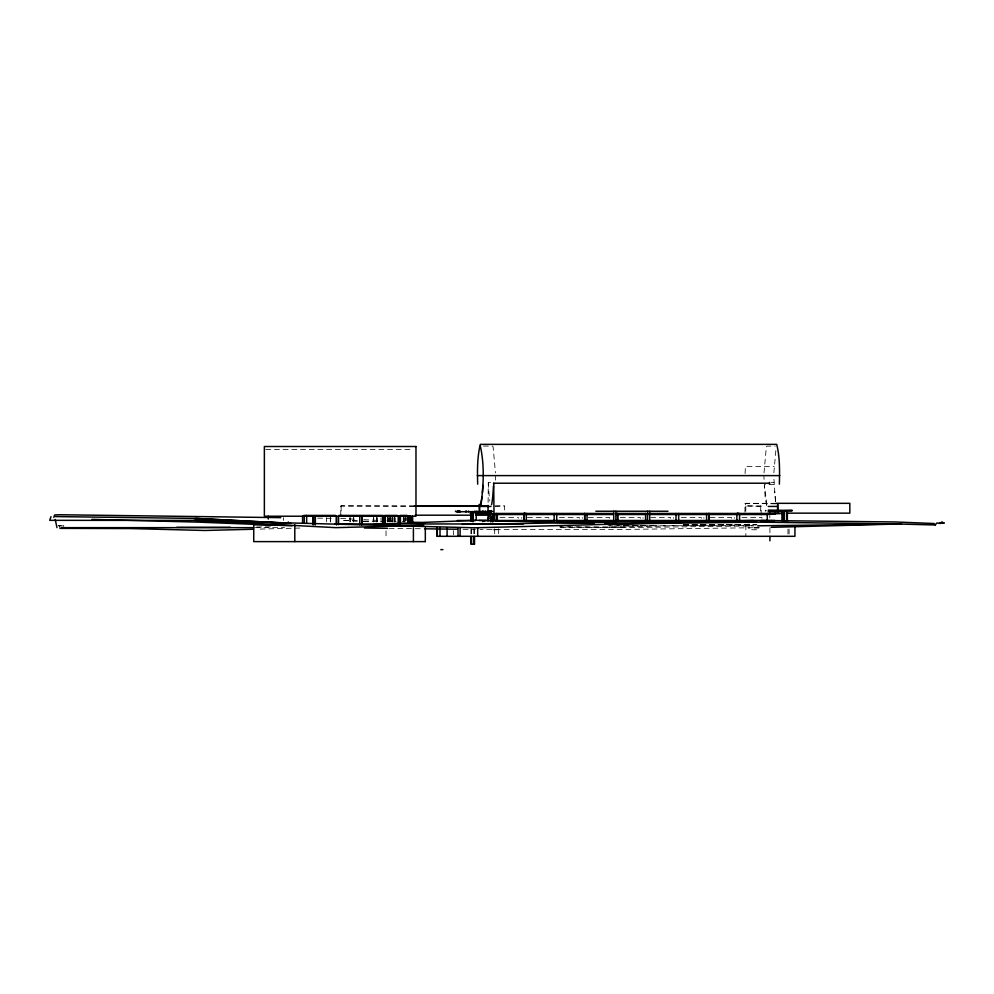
<?xml version="1.0" encoding="UTF-8"?>
<svg xmlns="http://www.w3.org/2000/svg" width="994" height="994" viewBox="0 0 994 994"><rect width="100%" height="100%" fill="white"/><g stroke="black" fill="none" stroke-linecap="round" stroke-linejoin="round"><path stroke-width="0.75" stroke-dasharray="4.97 3.73" d="M488.104 502.479L488.302 482.363L491.396 482.363M734.255 524.832L734.243 525.54L734.193 524.832M745.773 511.264L745.823 505.934M745.065 473.579L745.438 466.497L774.127 466.497M764.013 472.833L766.337 446.989L766.859 446.12L775.295 446.12M773.854 472.833L776.177 446.989M495.36 480.127L495.596 475.604M59.404 525.888L63.927 525.95L58.236 525.751L61.218 525.789M299.865 528.05L256.614 529.168M677.212 525.577L625.276 526.882L560.069 526.882M683.325 525.416L756.161 524.385M653.99 525.577L609.31 525.95M683.263 525.192L749.501 524.335M621.088 527.652L753.589 525.913M752.706 527.739L618.678 529.504L480.015 529.504M256.713 527.006L272.083 526.82M623.511 525.814L643.491 525.577M683.45 525.105L747.997 524.335M483.407 446.07L492.602 446.07L493.123 446.94L495.447 472.821M265.733 449.512L413.181 449.512M771.195 482.363L774.015 482.363M774.127 484.612L764.287 484.612L765.281 498.789L766.859 506.443M775.842 503.324L744.966 503.324L744.966 512.221M775.842 503.834L746.009 503.324M414.336 505.934L340.743 505.934L340.743 515.19M495.062 505.934L504.641 505.934L504.641 512.109M414.336 506.269L341.315 505.934M495.062 506.269L504.082 505.934M760.708 506.393L746.009 505.934M765.318 510.767L766.61 510.767M499.994 517.563L518.321 517.563L518.383 518.272M527.516 517.563L548.787 517.563L548.837 518.272M559.448 517.563L579.365 517.563L579.427 518.272M588.373 517.563L609.707 517.563L609.757 518.272M620.343 517.563L640.372 517.563L640.422 518.272M650.672 517.563L670.565 517.563L670.627 518.272M681.3 517.563L701.304 517.563L701.366 518.272M710.027 517.563L731.547 517.563L731.596 518.272M741.959 517.563L761.988 517.563L762.05 518.272M683.599 524.757L756.906 524.757M683.35 524.832L756.496 524.832M608.104 525.814L754.371 525.664M255.296 527.652L284.57 527.652M560.678 527.652L622.294 527.652L559.61 526.857M492.825 529.752L500.541 529.752M756.658 529.752L748.991 529.752L748.991 523.925M317.645 518.135L334.543 518.359M389.126 528.323L413.777 528.646M415.318 528.671L423.022 528.771M463.08 529.305L475.405 529.467M357.268 520.881L341.899 520.272L357.306 521.092M363.419 521.117L381.87 521.838M340.693 518.433L357.641 519.328M363.804 519.651L380.752 520.545M386.914 520.868L396.159 521.353M402.322 521.676L405.403 521.838M363.469 521.415L371.172 521.825M766.859 504.679L764.386 485.308M59.441 525.776L60.013 528.373M775.655 501.299L774.624 491.247M775.469 501.61L773.705 475.604M734.255 517.563L734.317 518.272M703.876 517.563L703.938 518.272M673.609 517.563L673.659 518.272M643.031 517.563L643.081 518.272M582.273 517.563L582.335 518.272M521.428 517.563L521.49 518.272M763.864 475.604L764.063 479.344M488.302 482.363L488.414 484.612A214.008 5.976 -90 0 0 489.756 500.939M769.803 515.24L769.841 517.862M789.099 529.081L789.099 534.859M787.969 529.081L787.969 534.859M769.915 527.739L769.915 534.996M765.318 510.096L765.318 511.276M761.155 515.19L761.155 505.934L745.376 505.934L745.376 503.324M760.708 505.934L760.708 511.798M745.848 524.832L745.848 536.3M498.665 528.758L498.665 534.797M494.689 528.758L494.689 534.797M474.536 528.808L474.536 534.983M473.84 528.808L473.84 534.983M471.566 528.808L471.566 534.983M470.92 528.808L470.92 534.983M453.351 530.572L453.351 534.871M406.148 517.638L406.148 520.458M405.9 517.638L405.9 520.458M405.54 517.638L405.54 520.458M404.247 517.638L404.247 521.875M403.887 517.638L403.887 521.875M403.614 517.638L403.614 521.875M403.266 517.638L403.266 521.875M395.127 517.638L395.127 521.875M394.742 517.638L394.742 521.875M394.506 517.638L394.506 521.875M394.146 517.638L394.146 521.875M392.854 517.638L392.854 521.875M392.481 517.638L392.481 521.875M392.232 517.638L392.232 521.875M391.86 517.638L391.86 521.875M390.58 517.638L390.58 521.875M390.207 517.638L390.207 521.875M389.934 517.638L389.934 521.875M389.586 517.638L389.586 521.875M388.281 517.638L388.281 521.875M387.933 517.638L387.933 521.875M387.648 517.638L387.648 521.875M387.3 517.638L387.3 521.875M386.032 530.846L386.032 538.537M381.075 517.638L381.075 521.875M377.074 517.638L377.074 521.875M376.888 517.638L376.888 521.875M376.726 517.638L376.726 521.875M373.744 517.638L373.744 521.875M373.582 517.638L373.582 521.875M353.752 517.638L353.752 521.875M353.591 517.638L353.591 521.875M350.161 517.638L350.161 521.875M350 517.638L350 521.875M341.141 505.934L341.141 515.19M330.48 517.638L330.48 521.875M330.319 517.638L330.319 521.875M326.678 517.638L326.517 521.875M283.601 517.638L283.439 520.458M701.304 524.832L701.292 525.54L701.23 524.832M703.876 524.832L703.876 525.54L703.814 524.832M731.534 524.832L731.534 525.54L731.472 524.832"/><path stroke-width="1.49" d="M488.004 512.755L488.079 505.412M487.992 520.868L488.042 516.383L494.242 516.383M490.787 521.875L490.825 517.563L493.881 517.563M490.862 520.893L490.825 517.563M492.713 511.45L456.134 511.811L455.376 511.078M477.679 484.177C477.331 471.007 477.132 457.141 480.338 444.368L776.712 444.368C779.905 457.141 779.706 471.007 779.358 484.177M493.645 484.177L493.695 483.208L769.567 483.208L769.555 482.363M482.438 492.9L482.922 485.407M523.813 520.483L523.763 521.204L496.205 521.204L496.267 520.483M554.217 520.483L554.167 521.204L526.323 521.204L526.323 513.451M584.696 521.204L584.683 513.451L584.696 521.204L556.715 521.204L556.777 520.483M613.646 521.204L587.069 521.204L587.131 520.483M617.659 521.204L617.647 513.451L617.659 521.204L645.578 521.204L645.628 520.483M649.691 521.204L675.995 521.204L676.057 520.483M706.659 520.483L706.597 521.204L678.666 521.204L678.716 520.483M708.958 521.204L708.946 513.451L708.958 521.204L736.865 521.204L736.927 520.483M753.415 521.204L739.573 521.204L739.623 520.483M761.106 521.204L767.256 521.204L767.318 520.483M481.916 497.137L480.872 503.883M480.872 505.586C483.531 486.004 484.65 465.391 480.338 446.07M50.992 516.706L49.7 520.334L194.377 520.421L474.772 527.802L755.167 520.421L895.358 521.974L933.987 523.503L935.292 524.981L896.663 523.962M53.8 517.414L54.62 514.979L59.093 514.743L280.755 517.65M935.292 524.981L936.82 522.956L940.448 523.465L941.318 522.123L942.523 522.123L942.859 523.179L944.3 522.956L939.902 522.906M470.162 512.979L470.435 513.625M768.449 511.276L792.268 510.431L768.263 510.096M482.773 521.577L485.358 520.483M475.244 512.755L475.244 513.637L492.552 513.935L524.745 513.935L524.745 512.755M374.055 524.347L477.269 520.272L594.362 523.366M423.692 525.341L335.873 527.652L194.476 520.272M462.198 524.335L616.268 522.123L714.86 522.123M771.195 527.329L900.278 523.962M253.569 529.243L204.689 530.473L130.164 528.547L60.013 528.373M769.567 513.786L775.37 513.649L775.37 512.892M768.263 511.214L782.986 510.891M780.128 513.662L737.933 513.923L737.933 512.879M615.062 523.962L756.459 522.123L897.868 523.962M757.664 525.814L901.483 523.962M754.247 527.715L758.869 527.652M230.583 527.329L176.721 527.317M488.004 513.935L489.731 513.935L489.731 512.755L475.84 512.755M477.331 475.604L779.805 475.617M776.09 503.324L849.82 503.324L849.82 513.152L786.416 513.152M414.336 505.934L488.029 505.934M414.336 506.269L480.823 506.269M480.338 506.443L490.999 506.443M768.263 506.443L776.712 506.443M788.888 510.767L792.019 510.767M595.841 511.239L668.005 511.239M768.387 513.152L782.216 513.152M495.472 513.451L613.633 513.451M616.367 513.451L645.802 513.451M648.908 513.451L768.238 513.451M769.244 513.662L775.668 513.662M781.532 513.662L782.315 513.165M526.261 514.159L554.093 514.159L554.155 513.451L554.167 521.204M584.634 514.159L556.652 514.159L556.715 513.451L556.715 521.204M613.571 514.159L587.007 514.159L587.069 513.451L587.069 521.204M617.585 514.159L645.504 514.159L645.566 513.451L645.578 521.204M649.616 514.159L675.932 514.159L675.995 513.451L675.995 521.204M708.884 514.159L736.803 514.159L736.865 513.451L736.865 521.204M613.261 514.532L489.955 514.532L489.955 516.383M616.243 514.532L645.802 514.532M648.908 514.532L768.511 514.532M415.281 515.19L471.181 515.19M475.84 515.19L488.265 515.19M303.655 515.426L335.736 515.426M338.792 515.426L383.187 515.426M397.389 515.426L384.715 515.426L384.715 524.695M400.035 515.426L407.192 515.426M488.017 518.234L494.217 518.234M457.352 520.483L475.766 520.483M479.207 520.483L613.696 520.483M615.174 520.483L648.2 520.483M649.753 520.483L753.477 520.483M760.832 520.483L774.848 520.483M739.511 522.123L756.459 522.123M334.667 523.962L523.714 523.962M605.172 523.962L617.473 523.962L605.147 523.639M279.538 524.695L253.731 524.695L253.731 541.618L425.37 541.618M56.993 527.652L55.204 519.44M61.504 527.652L253.756 527.652M440.827 549.632L442.877 549.632M55.478 516.582L196.887 518.433L290.857 523.378M364.475 528L387.585 528.311M424.562 528.796L456.917 529.218M92.032 519.353L198.092 522.123L292.062 525.838M415.678 523.167L420.288 523.341M195.681 518.433L289.428 523.329M411.566 522.161L425.432 522.894M769.505 483.407L769.518 484.252M767.256 521.204L767.256 513.451L767.194 514.159L739.499 514.159L739.561 513.451L739.573 521.204M706.597 521.204L706.585 513.451L706.535 514.159L678.591 514.159L678.654 513.451L678.666 521.204M526.323 520.483L526.323 521.204M523.763 521.204L523.751 513.451L523.689 514.159L496.143 514.159L496.205 513.451L496.205 521.204M493.695 483.208L493.981 512.755M493.993 520.483L493.931 513.451L493.931 514.532M523.9 513.451L523.95 520.483M794.939 526.261L794.939 536.3L437.012 536.3L437.012 527.64M787.385 522.012L787.385 510.767L782.017 510.767L782.017 522.012M786.801 510.767L786.801 522.012M784.428 510.767L784.428 522.012M783.844 510.767L783.844 522.012M782.651 510.767L782.651 522.012M777.842 504.48L777.842 512.916M777.556 504.48L777.556 512.916M769.915 536.449L769.915 540.798M769.754 512.879L769.754 513.923M649.654 511.239L649.654 522.894M647.504 511.239L647.504 522.894M615.858 511.239L615.858 522.894M613.708 511.239L613.708 522.894M497.348 514.532L497.348 520.483M493.558 514.532L493.558 516.383M492.751 516.383L492.751 522.012M491.695 511.078L491.695 511.811M491.309 511.078L491.309 511.811M490.937 511.078L490.937 511.811M490.564 511.078L490.564 511.811M489.868 511.078L489.868 511.811M489.483 511.078L489.483 511.811M489.06 511.078L489.11 511.811M488.737 511.078L488.737 511.811M485.271 511.078L485.271 511.811M483.295 511.078L483.295 511.811M482.314 511.078L482.314 511.811M479.543 504.443L479.543 512.879L479.257 504.443M477.679 527.677L477.679 536.3M476.871 511.078L476.871 511.811M476.201 511.811L476.201 520.21M474.908 511.078L474.908 511.811M474.536 536.524L474.536 544.252L470.92 544.252L470.92 536.524M473.84 536.524L473.84 544.252M473.243 511.811L473.243 521.614M472.585 511.811L472.585 521.614M471.566 511.811L471.566 521.08M471.566 536.524L471.566 544.252M470.92 511.811L470.92 521.08M468.485 511.078L468.485 511.811M466.521 511.078L466.521 511.811M465.527 511.078L465.527 511.811M460.098 511.078L460.098 511.811M460.11 527.677L460.11 536.3M459.725 511.078L459.775 511.811M459.34 511.078L459.402 511.811M459.017 511.078L458.967 511.811M458.271 511.078L458.271 511.811M458.023 527.677L458.023 536.3M457.836 511.078L457.836 511.811M457.464 511.078L457.464 511.811M457.141 511.078L457.141 511.811M447.089 527.702L447.089 536.3M440.007 527.64L440.007 536.3M437.31 527.64L437.31 536.3M425.32 527.764L425.32 541.618M413.405 527.764L413.405 541.618M412.535 516.221L412.535 523.279M412.324 516.221L412.361 523.279M410.684 516.221L410.684 523.279M410.037 516.221L410.037 523.279M409.876 516.221L409.876 523.279M409.317 516.221L409.317 523.279M408.31 516.221L408.31 523.279M408.025 516.221L408.025 523.279M400.433 516.221L400.433 523.279M399.874 516.221L399.874 524.695M398.793 516.221L398.867 524.695M398.196 516.221L398.196 524.695M384.939 516.221L384.939 524.695M384.566 516.221L384.566 524.695M384.355 516.221L384.355 524.695M383.162 516.221L383.162 524.695M383.001 516.221L383.001 524.695M361.853 516.221L361.853 524.695M361.692 516.221L361.692 524.695M359.828 516.221L359.666 524.695M338.556 516.221L338.556 524.695M336.556 516.221L336.556 524.695M336.394 516.221L336.394 524.695M315.359 516.221L315.359 524.695M315.197 516.221L315.197 524.695M313.185 516.221L313.185 524.695M313.023 516.221L313.023 524.695M306.649 515.426L306.649 523.279M304.214 516.221L304.214 523.279M302.561 516.221L302.561 523.279M294.796 524.695L294.796 541.618M288.285 521.987L288.285 522.981M268.268 516.221L268.268 519.042M493.484 486.228A214.008 5.976 -90 0 1 491.533 504.703M415.977 446.505L264.367 446.505L264.367 516.221L415.977 516.221L415.977 446.505M458.644 511.811L458.644 511.078L458.594 511.811"/></g></svg>
